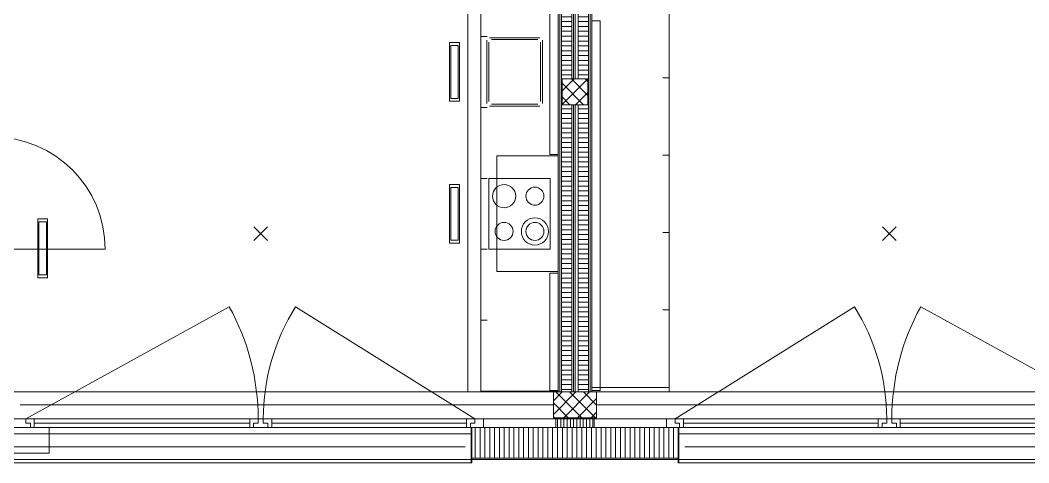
# Model space of a CAD drawing. Extents: x -5275 to 65950, y -3225 to 18875.
# Drawn here: x 7226 to 15041, y -450 to 2981 of the extents above; entities that cross this region are included whole.
import ezdxf

# ---------------------------------------------------------------- set-up
doc = ezdxf.new("R2010")
doc.units = 0
doc.header["$LTSCALE"] = 50
doc.layers.get('0').update_dxf_attribs({"lineweight": 25})
doc.layers.add('Zargen Fenster', color=7, linetype='Continuous', lineweight=25)

# ---------------------------------------------------------------- blocks, each defined once
blk = doc.blocks.new('Blockreferenz-A0MJL02VFC', base_point=(11357.5, -100))
at = {"layer": 'Zargen Fenster', "color": 8, "lineweight": 13, "true_color": 0x808080}
for p, q in [((11357.5, 31.2), (11426.3, 100)), ((11357.5, -74.8), (11532.3, 100)), ((11577.4, -100), (11377.4, 100)), ((11438.4, -100), (11638.4, 100)), ((11683.5, -100), (11483.5, 100)), ((11692.5, -2.9), (11589.6, 100)), ((11471.4, -100), (11357.5, 13.9)), ((11544.5, -100), (11692.5, 48)), ((11650.5, -100), (11692.5, -58)), ((11365.3, -100), (11357.5, -92.2))]:
    blk.add_line(p, q, dxfattribs=at)
blk = doc.blocks.new('Blockreferenz-A0MJL035FC', base_point=(11389.4, -175))
at = {"layer": 'Zargen Fenster', "color": 8, "lineweight": 13, "true_color": 0x808080}
for p, q in [((11389.4, -175), (11389.4, -110)), ((11414.4, -175), (11414.4, -110)), ((11439.4, -175), (11439.4, -110)), ((11464.4, -175), (11464.4, -110)), ((11489.4, -175), (11489.4, -110)), ((11514.4, -175), (11514.4, -110)), ((11539.4, -175), (11539.4, -110)), ((11564.4, -175), (11564.4, -110)), ((11589.4, -175), (11589.4, -110)), ((11614.4, -175), (11614.4, -110)), ((11639.4, -175), (11639.4, -110)), ((11664.4, -175), (11664.4, -110))]:
    blk.add_line(p, q, dxfattribs=at)
blk = doc.blocks.new('Blockreferenz-A0MJL0AVFC', base_point=(10751.9, -415))
at = {"layer": 'Zargen Fenster', "color": 8, "lineweight": 13, "true_color": 0x808080}
for p, q in [((10751.9, -415), (10751.9, -175)), ((10789.4, -415), (10789.4, -175)), ((10826.9, -415), (10826.9, -175)), ((10864.4, -415), (10864.4, -175)), ((10901.9, -415), (10901.9, -175)), ((10939.4, -415), (10939.4, -175)), ((10976.9, -415), (10976.9, -175)), ((11014.4, -415), (11014.4, -175)), ((11051.9, -415), (11051.9, -175)), ((11089.4, -415), (11089.4, -175)), ((11126.9, -415), (11126.9, -175)), ((11164.4, -415), (11164.4, -175)), ((11201.9, -415), (11201.9, -175)), ((11239.4, -415), (11239.4, -175)), ((11276.9, -415), (11276.9, -175)), ((11314.4, -415), (11314.4, -175)), ((11351.9, -415), (11351.9, -175)), ((11389.4, -415), (11389.4, -175)), ((11426.9, -415), (11426.9, -175)), ((11464.4, -415), (11464.4, -175)), ((11501.9, -415), (11501.9, -175)), ((11539.4, -415), (11539.4, -175)), ((11576.9, -415), (11576.9, -175)), ((11614.4, -415), (11614.4, -175)), ((11651.9, -415), (11651.9, -175)), ((11689.4, -415), (11689.4, -175)), ((11726.9, -415), (11726.9, -175)), ((11764.4, -415), (11764.4, -175)), ((11801.9, -415), (11801.9, -175)), ((11839.4, -415), (11839.4, -175)), ((11876.9, -415), (11876.9, -175)), ((11914.4, -415), (11914.4, -175)), ((11951.9, -415), (11951.9, -175)), ((11989.4, -415), (11989.4, -175)), ((12026.9, -415), (12026.9, -175)), ((12064.4, -415), (12064.4, -175)), ((12101.9, -415), (12101.9, -175)), ((12139.4, -415), (12139.4, -175)), ((12176.9, -415), (12176.9, -175)), ((12214.4, -415), (12214.4, -175)), ((12251.9, -415), (12251.9, -175)), ((12289.4, -415), (12289.4, -175))]:
    blk.add_line(p, q, dxfattribs=at)
blk = doc.blocks.new('Blockreferenz-A0MJL0AXFC', base_point=(11425, 2325))
at = {"layer": 'Zargen Fenster', "color": 8, "lineweight": 13, "true_color": 0x808080}
for p, q in [((11425, 2432.2), (11517.8, 2525)), ((11425, 2326.1), (11623.9, 2525)), ((11625, 2398), (11498, 2525)), ((11625, 2504.1), (11604.1, 2525)), ((11592, 2325), (11425, 2492)), ((11485.9, 2325), (11425, 2385.9)), ((11530, 2325), (11625, 2420))]:
    blk.add_line(p, q, dxfattribs=at)
blk = doc.blocks.new('Blockreferenz-A0MJL0B1FC', base_point=(11550, 2556.9))
at = {"layer": 'Zargen Fenster', "color": 8, "lineweight": 13, "true_color": 0x808080}
for p, q in [((11550, 6119.4), (11630, 6119.4)), ((11550, 6081.9), (11630, 6081.9)), ((11550, 6044.4), (11630, 6044.4)), ((11550, 6006.9), (11630, 6006.9)), ((11550, 5969.4), (11630, 5969.4)), ((11550, 5931.9), (11630, 5931.9)), ((11550, 5894.4), (11630, 5894.4)), ((11550, 5856.9), (11630, 5856.9)), ((11550, 5819.4), (11630, 5819.4)), ((11550, 5781.9), (11630, 5781.9)), ((11550, 5744.4), (11630, 5744.4)), ((11550, 5706.9), (11630, 5706.9)), ((11550, 5669.4), (11630, 5669.4)), ((11550, 5631.9), (11630, 5631.9)), ((11550, 5594.4), (11630, 5594.4)), ((11550, 5556.9), (11630, 5556.9)), ((11550, 5519.4), (11630, 5519.4)), ((11550, 5481.9), (11630, 5481.9)), ((11550, 5444.4), (11630, 5444.4)), ((11550, 5406.9), (11630, 5406.9)), ((11550, 5369.4), (11630, 5369.4)), ((11550, 5331.9), (11630, 5331.9)), ((11550, 5294.4), (11630, 5294.4)), ((11550, 5256.9), (11630, 5256.9)), ((11550, 5219.4), (11630, 5219.4)), ((11550, 5181.9), (11630, 5181.9)), ((11550, 5144.4), (11630, 5144.4)), ((11550, 5106.9), (11630, 5106.9)), ((11550, 5069.4), (11630, 5069.4)), ((11550, 5031.9), (11630, 5031.9)), ((11550, 4994.4), (11630, 4994.4)), ((11550, 4956.9), (11630, 4956.9)), ((11550, 4919.4), (11630, 4919.4)), ((11550, 4881.9), (11630, 4881.9)), ((11550, 4844.4), (11630, 4844.4)), ((11550, 4806.9), (11630, 4806.9)), ((11550, 4769.4), (11630, 4769.4)), ((11550, 4731.9), (11630, 4731.9)), ((11550, 4694.4), (11630, 4694.4)), ((11550, 4656.9), (11630, 4656.9)), ((11550, 4619.4), (11630, 4619.4)), ((11550, 4581.9), (11630, 4581.9)), ((11550, 4544.4), (11630, 4544.4)), ((11550, 4506.9), (11630, 4506.9)), ((11550, 4469.4), (11630, 4469.4)), ((11550, 4431.9), (11630, 4431.9)), ((11550, 4394.4), (11630, 4394.4)), ((11550, 4356.9), (11630, 4356.9)), ((11550, 4319.4), (11630, 4319.4)), ((11550, 4281.9), (11630, 4281.9)), ((11550, 4244.4), (11630, 4244.4)), ((11550, 4206.9), (11630, 4206.9)), ((11550, 4169.4), (11630, 4169.4)), ((11550, 4131.9), (11630, 4131.9)), ((11550, 4094.4), (11630, 4094.4)), ((11550, 4056.9), (11630, 4056.9)), ((11550, 4019.4), (11630, 4019.4)), ((11550, 3981.9), (11630, 3981.9)), ((11550, 3944.4), (11630, 3944.4)), ((11550, 3906.9), (11630, 3906.9)), ((11550, 3869.4), (11630, 3869.4)), ((11550, 3831.9), (11630, 3831.9)), ((11550, 3794.4), (11630, 3794.4)), ((11550, 3756.9), (11630, 3756.9)), ((11550, 3719.4), (11630, 3719.4)), ((11550, 3681.9), (11630, 3681.9)), ((11550, 3644.4), (11630, 3644.4)), ((11550, 3606.9), (11630, 3606.9)), ((11550, 3569.4), (11630, 3569.4)), ((11550, 3531.9), (11630, 3531.9)), ((11550, 3494.4), (11630, 3494.4)), ((11550, 3456.9), (11630, 3456.9)), ((11550, 3419.4), (11630, 3419.4)), ((11550, 3381.9), (11630, 3381.9)), ((11550, 3344.4), (11630, 3344.4)), ((11550, 3306.9), (11630, 3306.9)), ((11550, 3269.4), (11630, 3269.4)), ((11550, 3231.9), (11630, 3231.9)), ((11550, 3194.4), (11630, 3194.4)), ((11550, 3156.9), (11630, 3156.9)), ((11550, 3119.4), (11630, 3119.4)), ((11550, 3081.9), (11630, 3081.9)), ((11550, 3044.4), (11630, 3044.4)), ((11550, 3006.9), (11630, 3006.9)), ((11550, 2969.4), (11630, 2969.4)), ((11550, 2931.9), (11630, 2931.9)), ((11550, 2894.4), (11630, 2894.4)), ((11550, 2856.9), (11630, 2856.9)), ((11550, 2819.4), (11630, 2819.4)), ((11550, 2781.9), (11630, 2781.9)), ((11550, 2744.4), (11630, 2744.4)), ((11550, 2706.9), (11630, 2706.9)), ((11550, 2669.4), (11630, 2669.4)), ((11550, 2631.9), (11630, 2631.9)), ((11550, 2594.4), (11630, 2594.4)), ((11550, 2556.9), (11630, 2556.9))]:
    blk.add_line(p, q, dxfattribs=at)
blk = doc.blocks.new('Blockreferenz-A0MJL0B3FC', base_point=(11420, 2556.9))
at = {"layer": 'Zargen Fenster', "color": 8, "lineweight": 13, "true_color": 0x808080}
for p, q in [((11420, 6119.4), (11500, 6119.4)), ((11420, 6081.9), (11500, 6081.9)), ((11420, 6044.4), (11500, 6044.4)), ((11420, 6006.9), (11500, 6006.9)), ((11420, 5969.4), (11500, 5969.4)), ((11420, 5931.9), (11500, 5931.9)), ((11420, 5894.4), (11500, 5894.4)), ((11420, 5856.9), (11500, 5856.9)), ((11420, 5819.4), (11500, 5819.4)), ((11420, 5781.9), (11500, 5781.9)), ((11420, 5744.4), (11500, 5744.4)), ((11420, 5706.9), (11500, 5706.9)), ((11420, 5669.4), (11500, 5669.4)), ((11420, 5631.9), (11500, 5631.9)), ((11420, 5594.4), (11500, 5594.4)), ((11420, 5556.9), (11500, 5556.9)), ((11420, 5519.4), (11500, 5519.4)), ((11420, 5481.9), (11500, 5481.9)), ((11420, 5444.4), (11500, 5444.4)), ((11420, 5406.9), (11500, 5406.9)), ((11420, 5369.4), (11500, 5369.4)), ((11420, 5331.9), (11500, 5331.9)), ((11420, 5294.4), (11500, 5294.4)), ((11420, 5256.9), (11500, 5256.9)), ((11420, 5219.4), (11500, 5219.4)), ((11420, 5181.9), (11500, 5181.9)), ((11420, 5144.4), (11500, 5144.4)), ((11420, 5106.9), (11500, 5106.9)), ((11420, 5069.4), (11500, 5069.4)), ((11420, 5031.9), (11500, 5031.9)), ((11420, 4994.4), (11500, 4994.4)), ((11420, 4956.9), (11500, 4956.9)), ((11420, 4919.4), (11500, 4919.4)), ((11420, 4881.9), (11500, 4881.9)), ((11420, 4844.4), (11500, 4844.4)), ((11420, 4806.9), (11500, 4806.9)), ((11420, 4769.4), (11500, 4769.4)), ((11420, 4731.9), (11500, 4731.9)), ((11420, 4694.4), (11500, 4694.4)), ((11420, 4656.9), (11500, 4656.9)), ((11420, 4619.4), (11500, 4619.4)), ((11420, 4581.9), (11500, 4581.9)), ((11420, 4544.4), (11500, 4544.4)), ((11420, 4506.9), (11500, 4506.9)), ((11420, 4469.4), (11500, 4469.4)), ((11420, 4431.9), (11500, 4431.9)), ((11420, 4394.4), (11500, 4394.4)), ((11420, 4356.9), (11500, 4356.9)), ((11420, 4319.4), (11500, 4319.4)), ((11420, 4281.9), (11500, 4281.9)), ((11420, 4244.4), (11500, 4244.4)), ((11420, 4206.9), (11500, 4206.9)), ((11420, 4169.4), (11500, 4169.4)), ((11420, 4131.9), (11500, 4131.9)), ((11420, 4094.4), (11500, 4094.4)), ((11420, 4056.9), (11500, 4056.9)), ((11420, 4019.4), (11500, 4019.4)), ((11420, 3981.9), (11500, 3981.9)), ((11420, 3944.4), (11500, 3944.4)), ((11420, 3906.9), (11500, 3906.9)), ((11420, 3869.4), (11500, 3869.4)), ((11420, 3831.9), (11500, 3831.9)), ((11420, 3794.4), (11500, 3794.4)), ((11420, 3756.9), (11500, 3756.9)), ((11420, 3719.4), (11500, 3719.4)), ((11420, 3681.9), (11500, 3681.9)), ((11420, 3644.4), (11500, 3644.4)), ((11420, 3606.9), (11500, 3606.9)), ((11420, 3569.4), (11500, 3569.4)), ((11420, 3531.9), (11500, 3531.9)), ((11420, 3494.4), (11500, 3494.4)), ((11420, 3456.9), (11500, 3456.9)), ((11420, 3419.4), (11500, 3419.4)), ((11420, 3381.9), (11500, 3381.9)), ((11420, 3344.4), (11500, 3344.4)), ((11420, 3306.9), (11500, 3306.9)), ((11420, 3269.4), (11500, 3269.4)), ((11420, 3231.9), (11500, 3231.9)), ((11420, 3194.4), (11500, 3194.4)), ((11420, 3156.9), (11500, 3156.9)), ((11420, 3119.4), (11500, 3119.4)), ((11420, 3081.9), (11500, 3081.9)), ((11420, 3044.4), (11500, 3044.4)), ((11420, 3006.9), (11500, 3006.9)), ((11420, 2969.4), (11500, 2969.4)), ((11420, 2931.9), (11500, 2931.9)), ((11420, 2894.4), (11500, 2894.4)), ((11420, 2856.9), (11500, 2856.9)), ((11420, 2819.4), (11500, 2819.4)), ((11420, 2781.9), (11500, 2781.9)), ((11420, 2744.4), (11500, 2744.4)), ((11420, 2706.9), (11500, 2706.9)), ((11420, 2669.4), (11500, 2669.4)), ((11420, 2631.9), (11500, 2631.9)), ((11420, 2594.4), (11500, 2594.4)), ((11420, 2556.9), (11500, 2556.9))]:
    blk.add_line(p, q, dxfattribs=at)
blk = doc.blocks.new('Blockreferenz-A0MJL0B5FC', base_point=(11550, 119.4))
at = {"layer": 'Zargen Fenster', "color": 8, "lineweight": 13, "true_color": 0x808080}
for p, q in [((11550, 2294.4), (11630, 2294.4)), ((11550, 2256.9), (11630, 2256.9)), ((11550, 2219.4), (11630, 2219.4)), ((11550, 2181.9), (11630, 2181.9)), ((11550, 2144.4), (11630, 2144.4)), ((11550, 2106.9), (11630, 2106.9)), ((11550, 2069.4), (11630, 2069.4)), ((11550, 2031.9), (11630, 2031.9)), ((11550, 1994.4), (11630, 1994.4)), ((11550, 1956.9), (11630, 1956.9)), ((11550, 1919.4), (11630, 1919.4)), ((11550, 1881.9), (11630, 1881.9)), ((11550, 1844.4), (11630, 1844.4)), ((11550, 1806.9), (11630, 1806.9)), ((11550, 1769.4), (11630, 1769.4)), ((11550, 1731.9), (11630, 1731.9)), ((11550, 1694.4), (11630, 1694.4)), ((11550, 1656.9), (11630, 1656.9)), ((11550, 1619.4), (11630, 1619.4)), ((11550, 1581.9), (11630, 1581.9)), ((11550, 1544.4), (11630, 1544.4)), ((11550, 1506.9), (11630, 1506.9)), ((11550, 1469.4), (11630, 1469.4)), ((11550, 1431.9), (11630, 1431.9)), ((11550, 1394.4), (11630, 1394.4)), ((11550, 1356.9), (11630, 1356.9)), ((11550, 1319.4), (11630, 1319.4)), ((11550, 1281.9), (11630, 1281.9)), ((11550, 1244.4), (11630, 1244.4)), ((11550, 1206.9), (11630, 1206.9)), ((11550, 1169.4), (11630, 1169.4)), ((11550, 1131.9), (11630, 1131.9)), ((11550, 1094.4), (11630, 1094.4)), ((11550, 1056.9), (11630, 1056.9)), ((11550, 1019.4), (11630, 1019.4)), ((11550, 981.9), (11630, 981.9)), ((11550, 944.4), (11630, 944.4)), ((11550, 906.9), (11630, 906.9)), ((11550, 869.4), (11630, 869.4)), ((11550, 831.9), (11630, 831.9)), ((11550, 794.4), (11630, 794.4)), ((11550, 756.9), (11630, 756.9)), ((11550, 719.4), (11630, 719.4)), ((11550, 681.9), (11630, 681.9)), ((11550, 644.4), (11630, 644.4)), ((11550, 606.9), (11630, 606.9)), ((11550, 569.4), (11630, 569.4)), ((11550, 531.9), (11630, 531.9)), ((11550, 494.4), (11630, 494.4)), ((11550, 456.9), (11630, 456.9)), ((11550, 419.4), (11630, 419.4)), ((11550, 381.9), (11630, 381.9)), ((11550, 344.4), (11630, 344.4)), ((11550, 306.9), (11630, 306.9)), ((11550, 269.4), (11630, 269.4)), ((11550, 231.9), (11630, 231.9)), ((11550, 194.4), (11630, 194.4)), ((11550, 156.9), (11630, 156.9)), ((11550, 119.4), (11630, 119.4))]:
    blk.add_line(p, q, dxfattribs=at)
blk = doc.blocks.new('Blockreferenz-A0MJL0B7FC', base_point=(11420, 119.4))
at = {"layer": 'Zargen Fenster', "color": 8, "lineweight": 13, "true_color": 0x808080}
for p, q in [((11420, 2294.4), (11500, 2294.4)), ((11420, 2256.9), (11500, 2256.9)), ((11420, 2219.4), (11500, 2219.4)), ((11420, 2181.9), (11500, 2181.9)), ((11420, 2144.4), (11500, 2144.4)), ((11420, 2106.9), (11500, 2106.9)), ((11420, 2069.4), (11500, 2069.4)), ((11420, 2031.9), (11500, 2031.9)), ((11420, 1994.4), (11500, 1994.4)), ((11420, 1956.9), (11500, 1956.9)), ((11420, 1919.4), (11500, 1919.4)), ((11420, 1881.9), (11500, 1881.9)), ((11420, 1844.4), (11500, 1844.4)), ((11420, 1806.9), (11500, 1806.9)), ((11420, 1769.4), (11500, 1769.4)), ((11420, 1731.9), (11500, 1731.9)), ((11420, 1694.4), (11500, 1694.4)), ((11420, 1656.9), (11500, 1656.9)), ((11420, 1619.4), (11500, 1619.4)), ((11420, 1581.9), (11500, 1581.9)), ((11420, 1544.4), (11500, 1544.4)), ((11420, 1506.9), (11500, 1506.9)), ((11420, 1469.4), (11500, 1469.4)), ((11420, 1431.9), (11500, 1431.9)), ((11420, 1394.4), (11500, 1394.4)), ((11420, 1356.9), (11500, 1356.9)), ((11420, 1319.4), (11500, 1319.4)), ((11420, 1281.9), (11500, 1281.9)), ((11420, 1244.4), (11500, 1244.4)), ((11420, 1206.9), (11500, 1206.9)), ((11420, 1169.4), (11500, 1169.4)), ((11420, 1131.9), (11500, 1131.9)), ((11420, 1094.4), (11500, 1094.4)), ((11420, 1056.9), (11500, 1056.9)), ((11420, 1019.4), (11500, 1019.4)), ((11420, 981.9), (11500, 981.9)), ((11420, 944.4), (11500, 944.4)), ((11420, 906.9), (11500, 906.9)), ((11420, 869.4), (11500, 869.4)), ((11420, 831.9), (11500, 831.9)), ((11420, 794.4), (11500, 794.4)), ((11420, 756.9), (11500, 756.9)), ((11420, 719.4), (11500, 719.4)), ((11420, 681.9), (11500, 681.9)), ((11420, 644.4), (11500, 644.4)), ((11420, 606.9), (11500, 606.9)), ((11420, 569.4), (11500, 569.4)), ((11420, 531.9), (11500, 531.9)), ((11420, 494.4), (11500, 494.4)), ((11420, 456.9), (11500, 456.9)), ((11420, 419.4), (11500, 419.4)), ((11420, 381.9), (11500, 381.9)), ((11420, 344.4), (11500, 344.4)), ((11420, 306.9), (11500, 306.9)), ((11420, 269.4), (11500, 269.4)), ((11420, 231.9), (11500, 231.9)), ((11420, 194.4), (11500, 194.4)), ((11420, 156.9), (11500, 156.9)), ((11420, 119.4), (11500, 119.4))]:
    blk.add_line(p, q, dxfattribs=at)

msp = doc.modelspace()

# ---------------------------------------------------------------- hatches: boundary and pattern name
at = {"layer": 'Zargen Fenster', "linetype": 'Continuous', "lineweight": 13, "true_color": 0x808080}
for points in [[(10725, -175), (10720, -175), (10720, -450), (10725, -450)], [(10725, -175), (10720, -175), (10720, -450), (10725, -450)], [(12325, -175), (12325, -450), (12330, -450), (12330, -175)]]:
    msp.add_hatch(color=8, dxfattribs=at).paths.add_polyline_path(points, flags=0)

# ---------------------------------------------------------------- linework, layer by layer
at = {"layer": 'Zargen Fenster', "color": 8, "linetype": 'Continuous', "lineweight": 13, "true_color": 0x808080}
for p, q in [((10695, 7075), (10695, 100)), ((11395, 100), (11395, 6125)), ((11407.5, 6125), (11407.5, 100)), ((11420, 6125), (11420, 100)), ((11500, 6125), (11500, 2525)), ((11512.5, 6125), (11512.5, 2525)), ((11525, 2525), (11525, 6125)), ((11550, 2525), (11550, 6125)), ((11630, 100), (11630, 6125)), ((11642.5, 100), (11642.5, 6125)), ((11655, 6125), (11655, 100)), ((11330, 1939), (11330, 3393.8)), ((11719.7, 2975.8), (11654.7, 2975.8)), ((11719.7, 110), (11719.7, 2975.8)), ((10795, 2855), (10845, 2855)), ((10842, 2335), (10842, 2825)), ((10862, 2845), (11252, 2845)), ((11237, 2830), (10877, 2830)), ((11272, 2825), (11272, 2335)), ((10629.4, 2807.5), (10553.4, 2807.5)), ((10553.4, 2807.5), (10553.4, 2352.5)), ((10620.9, 2785), (10561.9, 2785)), ((10561.9, 2785), (10561.9, 2375)), ((10620.9, 2375), (10620.9, 2785)), ((10629.4, 2352.5), (10629.4, 2807.5)), ((10857, 2810), (10857, 2350)), ((11257, 2350), (11257, 2810)), ((11630, 2525), (11420, 2525)), ((11425, 2325), (11425, 2525)), ((11625, 2525), (11625, 2325)), ((12255, 2535), (12205, 2535)), ((10553.4, 2352.5), (10629.4, 2352.5)), ((10561.9, 2375), (10620.9, 2375)), ((10795, 2305), (10845, 2305)), ((11252, 2315), (10862, 2315)), ((10877, 2330), (11237, 2330)), ((11630, 2325), (11420, 2325)), ((11500, 2325), (11500, 100)), ((11512.5, 2325), (11512.5, 100)), ((11525, 100), (11525, 2325)), ((11550, 100), (11550, 2325)), ((11395, 1930.3), (10918, 1930.3)), ((10918, 1930.3), (10918, 1032.3)), ((11330, 1939), (11395, 1939)), ((12255, 1935), (12205, 1935)), ((10795, 1755), (10845, 1755)), ((11333.5, 1753.5), (10856.5, 1753.5)), ((10856.5, 1753.5), (10856.5, 1206.5)), ((11333.5, 1753.5), (11333.5, 1206.5)), ((10629.4, 1707.5), (10553.4, 1707.5)), ((10553.4, 1707.5), (10553.4, 1252.5)), ((10620.9, 1685), (10561.9, 1685)), ((10561.9, 1685), (10561.9, 1275)), ((10620.9, 1275), (10620.9, 1685)), ((10629.4, 1252.5), (10629.4, 1707.5)), ((7438, 1440), (7362, 1440)), ((7362, 1440), (7362, 985)), ((7429.5, 1417.5), (7370.5, 1417.5)), ((7370.5, 1417.5), (7370.5, 1007.5)), ((7429.5, 1007.5), (7429.5, 1417.5)), ((7438, 985), (7438, 1440)), ((9143, 1272), (9037, 1378)), ((9037, 1272), (9143, 1378)), ((12255, 1335), (12205, 1335)), ((13907, 1272), (14013, 1378)), ((14013, 1272), (13907, 1378)), ((10553.4, 1252.5), (10629.4, 1252.5)), ((10561.9, 1275), (10620.9, 1275)), ((6982.5, 1205), (7885, 1205)), ((10795, 1205), (10845, 1205)), ((11333.5, 1206.5), (10856.5, 1206.5)), ((11395, 1032.3), (10918, 1032.3)), ((11330, 1021.2), (11395, 1021.2)), ((11330, 110), (11330, 1021.2)), ((7362, 985), (7438, 985)), ((7370.5, 1007.5), (7429.5, 1007.5)), ((8845.8, 760), (7270, -110)), ((9359.8, 760), (10750, -110)), ((12255, 735), (12205, 735)), ((13690.2, 760), (12300, -110)), ((14204.2, 760), (15780, -110)), ((10795, 655), (10845, 655)), ((16025, 100), (7025, 100)), ((10795, 105), (11395, 105)), ((11330, 110), (11395, 110)), ((11357.5, -100), (11357.5, 100)), ((11719.7, 110), (11654.7, 110)), ((12255, 135), (11655, 135)), ((11692.5, 100), (11692.5, -100)), ((7225, 0), (11357.5, 0)), ((15825, 0), (11692.5, 0)), ((16100, -110), (6950, -110)), ((7270, -110), (7270, -142.5)), ((7270, -142.5), (7305, -142.5)), ((7305, -142.5), (7305, -175)), ((7335, -110), (7335, -175)), ((9005, -142.5), (7335, -142.5)), ((9005, -175), (9005, -110)), ((9035, -142.5), (9035, -175)), ((9070, -142.5), (9035, -142.5)), ((9070, -110), (9070, -142.5)), ((9110, -110), (9110, -142.5)), ((9110, -142.5), (9145, -142.5)), ((9145, -142.5), (9145, -175)), ((9175, -175), (9175, -110)), ((9175, -142.5), (10685, -142.5)), ((10685, -110), (10685, -175)), ((10715, -142.5), (10715, -175)), ((10750, -142.5), (10715, -142.5)), ((10750, -110), (10750, -142.5)), ((10815, -175), (10815, -110)), ((11692.5, -100), (11357.5, -100)), ((11377.5, -110), (11377.5, -175)), ((11672.5, -110), (11672.5, -175)), ((12235, -175), (12235, -110)), ((12300, -110), (12300, -142.5)), ((12300, -142.5), (12335, -142.5)), ((12335, -142.5), (12335, -175)), ((12365, -110), (12365, -175)), ((13875, -142.5), (12365, -142.5)), ((13875, -175), (13875, -110)), ((13905, -142.5), (13905, -175)), ((13940, -142.5), (13905, -142.5)), ((13940, -110), (13940, -142.5)), ((13980, -110), (13980, -142.5)), ((13980, -142.5), (14015, -142.5)), ((14015, -142.5), (14015, -175)), ((14045, -175), (14045, -110)), ((14045, -142.5), (15715, -142.5)), ((65950, -175), (-5025, -175)), ((10725, -225), (725, -225)), ((7450, -175), (7450, -375)), ((10720, -175), (10720, -450)), ((10725, -450), (10725, -175)), ((12325, -450), (12325, -175)), ((12325, -225), (22825, -225)), ((12330, -175), (12330, -450)), ((-100, -375), (7450, -375)), ((10675, -325), (6975, -325)), ((12375, -325), (16075, -325)), ((65950, -425), (-5275, -425)), ((725, -450), (10725, -450)), ((10725, -415), (12325, -415)), ((22825, -450), (12325, -450))]:
    msp.add_line(p, q, dxfattribs=at)
for points in [[(11655, 100), (11655, 5535), (12255, 5535), (12255, 100)], [(11395, 100), (11395, 3405), (10795, 3405), (10795, 100)]]:
    msp.add_lwpolyline(points, close=True, dxfattribs=at)
for centre, radius in [((10975.7, 1616.8), 90), ((11214.2, 1616.8), 70), ((10975.7, 1343.3), 70), ((11214.2, 1343.3), 105), ((11214.2, 1343.3), 70)]:
    msp.add_circle(centre, radius, dxfattribs=at)
for centre, radius, start, end in [((7015, 1205), 870, 0, 90), ((7270, -110), 1800, 0, 28.90334), ((10750, -110), 1640, 147.96158, 180), ((12300, -110), 1640, 0, 32.03842), ((15780, -110), 1800, 151.09666, 180)]:
    msp.add_arc(centre, radius, start, end, dxfattribs=at)

# ---------------------------------------------------------------- block references
for name, p in [('Blockreferenz-A0MJL0B3FC', (11420, 2556.9)), ('Blockreferenz-A0MJL0B1FC', (11550, 2556.9)), ('Blockreferenz-A0MJL0AXFC', (11425, 2325)), ('Blockreferenz-A0MJL0B7FC', (11420, 119.4)), ('Blockreferenz-A0MJL0B5FC', (11550, 119.4)), ('Blockreferenz-A0MJL02VFC', (11357.5, -100)), ('Blockreferenz-A0MJL035FC', (11389.4, -175)), ('Blockreferenz-A0MJL0AVFC', (10751.9, -415))]:
    msp.add_blockref(name, p)

doc.saveas('drawing.dxf')
